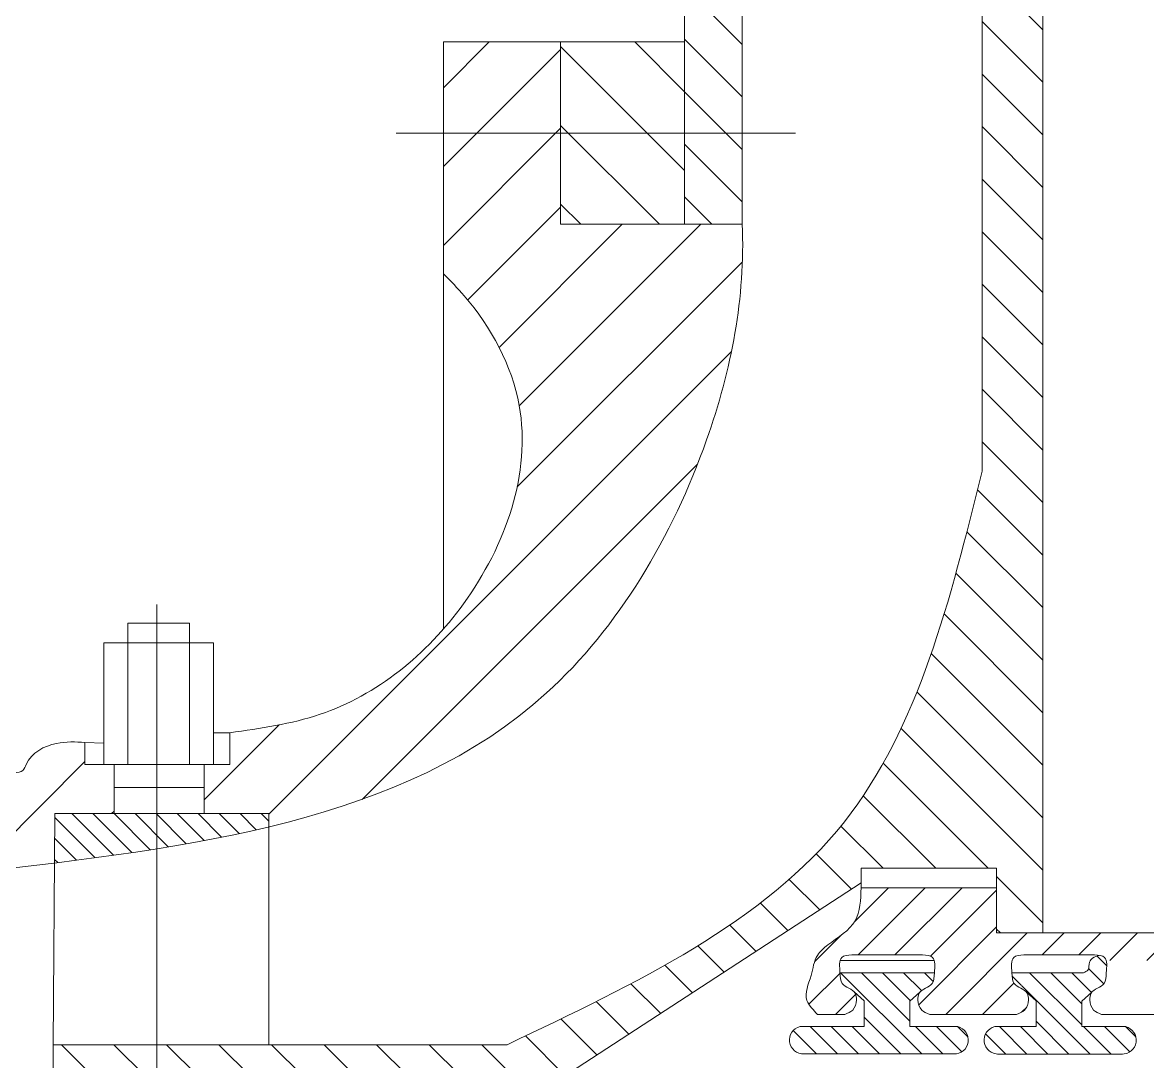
# Model space of a CAD drawing. Extents: x 0 to 420, y 0 to 297.
# Drawn here: x 168.85 to 180.25, y 205.39 to 215.92 of the extents above; entities that cross this region are included whole.
import ezdxf

# ---------------------------------------------------------------- set-up
doc = ezdxf.new("R2010")
doc.units = 0
doc.layers.get('0').update_dxf_attribs({"linetype": 'CONTINUOUS'})
pattern_1 = [(135, (-22278.84894499822, -14110.31309145952), (-0.2661162916776361, -0.266116291677636), [])]
pattern_2 = [(135, (-22278.84894499822, -14110.31309145952), (-0.1064465166710545, -0.1064465166710544), [])]
pattern_3 = [(45, (-22278.84894499822, -14110.31309145952), (-0.3991744375164543, 0.3991744375164539), [])]

msp = doc.modelspace()

# ---------------------------------------------------------------- hatches: boundary and pattern name
at = {"lineweight": 0, "ltscale": 0.0007}
h = msp.add_hatch(dxfattribs=at)
h.set_pattern_fill('ANSI37', color=256, scale=0.3556018288431, style=0)
h.set_pattern_definition([(45, (-22278.84894499822, -14110.31309145952), (-0.7983488750329087, 0.7983488750329079), []), (135, (-22278.84894499822, -14110.31309145952), (-0.7983488750329087, -0.7983488750329079), [])])
edge = h.paths.add_edge_path()
edge.add_line((170.9348651638933, 234.9433804595434), (138.301962920333, 217.175344958593))
edge.add_spline(control_points=[(138.3019629203473, 217.1753449586066), (138.1596858517883, 217.0720014393266), (137.8506551397618, 216.847535742431), (137.3683613933467, 216.4545007308501), (136.9411907217367, 215.7079719179385), (136.7250144364028, 215.0531902921414), (136.6893876150049, 214.611113670889), (136.6870172793909, 214.5785506417952)], knot_values=[0.0006409878732411, 0.0006409878732411, 0.0006409878732411, 0.0006409878732411, 0.0051004232490538, 0.0103270356906865, 0.0161964938923244, 0.0265964603577346, 0.027422642785009, 0.027422642785009, 0.027422642785009, 0.027422642785009], degree=3, periodic=0)
edge.add_line((136.6870172793911, 214.5785506417959), (137.9135151074974, 214.5785506417959))
edge.add_line((137.9135151074974, 214.5785506417959), (137.9135151074974, 213.8631812557777))
edge.add_line((137.9135151074974, 213.8631812557777), (138.6280208079257, 213.8631812557777))
edge.add_line((138.6280208079257, 213.8631812557777), (173.5619565683884, 232.8840886254935))
edge.add_line((173.5619565683884, 232.884088625494), (173.5619565683884, 234.8954384562405))
edge.add_line((173.5619565683884, 234.8954384562404), (173.3721413527597, 234.8954384562404))
edge.add_line((173.3721413527594, 234.8954384562404), (173.3721413527597, 235.5684847886495))
edge.add_spline(control_points=[(173.3721413527594, 235.5684847886495), (173.3067722362044, 235.5692653864485), (173.0473825549653, 235.5706006812501), (172.4474615801625, 235.4960111354206), (171.7111606260526, 235.2310386985517), (171.1632910503232, 235.0280242471696), (170.9348651638916, 234.9433804595428)], knot_values=[0, 0, 0, 0, 0.0016543354347838, 0.0065647672843699, 0.0151935580993609, 0.0213637823260058, 0.0213637823260058, 0.0213637823260058, 0.0213637823260058], degree=3, periodic=0)
h = msp.add_hatch(dxfattribs=at)
h.set_pattern_fill('ANSI31', color=256, scale=0.1185339429477, angle=90, style=0)
h.set_pattern_definition(pattern_1)
h.paths.add_polyline_path([(176.1398478857293, 219.7250149585145), (175.5554422029269, 219.7250149585145), (175.5554422029269, 215.7204086068528), (175.5554422029269, 214.797505077702), (176.1398478857293, 214.797505077702)])
h.paths.add_polyline_path([(176.1398478857293, 213.8730343516829), (176.1398478857293, 214.797505077702), (175.5554422029269, 214.797505077702), (175.5554422029269, 213.8730343516829)])
h = msp.add_hatch(dxfattribs=at)
h.set_pattern_fill('ANSI31', color=256, scale=0.1185339429477, angle=90, style=0)
h.set_pattern_definition(pattern_1)
h.paths.add_polyline_path([(179.185265810484, 219.725014958516), (178.5700340696987, 219.725014958516), (178.5700340696944, 211.3873354438895), (179.1852658104795, 211.3873354438895)])
h = msp.add_hatch(dxfattribs=at)
h.set_pattern_fill('ANSI31', color=256, scale=0.17780091442155, style=0)
h.set_pattern_definition(pattern_3)
edge = h.paths.add_edge_path()
edge.add_spline(control_points=[(173.1127313202597, 213.3701665017055), (173.1856531687929, 213.2989310011788), (173.5454929741699, 212.9275423198061), (174.1589951505272, 211.7912684261457), (173.5135883623434, 209.9713801517378), (172.1822583206727, 208.8970686247981), (171.2605415342561, 208.7653986254133), (170.949984085942, 208.7210345651826)], knot_values=[0, 0, 0, 0, 0.0025818996177988, 0.0130714669006726, 0.030662176412965, 0.0461407927720183, 0.0540061714058341, 0.0540061714058341, 0.0540061714058341, 0.0540061714058341], degree=3, periodic=0)
edge.add_line((170.9499840859437, 208.7210345651834), (170.9499840859437, 208.3996005251425))
edge.add_line((170.9499840859437, 208.3996005251425), (170.6891110581189, 208.3996005251425))
edge.add_line((170.6891110581192, 208.3996005251425), (170.6891110581156, 207.9019173527006))
edge.add_line((170.6891110581156, 207.9019173527006), (171.343066651634, 207.9019173527006))
edge.add_line((171.343066651634, 207.9019173527006), (171.343066651634, 207.7675490754986))
edge.add_spline(control_points=[(171.343066651634, 207.7675490754987), (172.4112222366952, 208.0244393197695), (174.3020996173564, 208.7979617586716), (175.8352351040319, 211.3912653345829), (176.1725581364283, 213.135858640463), (176.1398478857238, 213.8730343516809)], knot_values=[0.0238458960085326, 0.0238458960085326, 0.0238458960085326, 0.0238458960085326, 0.0510328928360665, 0.0766203698041146, 0.0952999621855554, 0.0952999621855554, 0.0952999621855554, 0.0952999621855554], degree=3, periodic=0)
edge.add_line((176.1398478857242, 213.8730343516829), (175.5554422029269, 213.8730343516829))
edge.add_line((175.5554422029269, 213.8730343516829), (174.2998434251737, 213.8730343516829))
edge.add_line((174.2998434251739, 213.8730343516829), (174.2998434251739, 214.797505077702))
edge.add_line((174.2998434251739, 214.797505077702), (173.1127313257577, 214.797505077702))
edge.add_line((173.1127313257577, 214.797505077702), (173.1127313257577, 213.3701664882931))
h.paths.add_polyline_path([(174.2998434251739, 214.797505077702), (174.2998434251739, 215.7204086068528), (173.1127313257577, 215.7204086068528), (173.1127313257577, 214.797505077702)])
h = msp.add_hatch(dxfattribs=at)
h.set_pattern_fill('ANSI31', color=256, scale=0.17780091442155, angle=90, style=0)
h.set_pattern_definition([(135, (-22278.84894499822, -14110.31309145952), (-0.3991744375164543, -0.3991744375164539), [])])
h.paths.add_polyline_path([(174.2998434251739, 213.8730343516829), (175.5554422029269, 213.8730343516829), (175.5554422029269, 215.7204086068528), (174.2998434251739, 215.7204086068528)])
h = msp.add_hatch(dxfattribs=at)
h.set_pattern_fill('ANSI31', color=256, scale=0.1185339429477, angle=90, style=0)
h.set_pattern_definition(pattern_1)
edge = h.paths.add_edge_path()
edge.add_line((179.1852658104795, 211.3873354438915), (178.5735581338172, 211.3873354438933))
edge.add_spline(control_points=[(178.5700340696944, 211.3732471583105), (178.248663634589, 210.0724436735445), (177.9059371104827, 208.6851976540719), (177.0724571704997, 207.6951976052193), (177.0187336068227, 207.6349552934311)], knot_values=[0.0324119642254065, 0.0324119642254065, 0.0324119642254065, 0.0324119642254065, 0.0646169845683698, 0.0667571107453176, 0.0667571107453176, 0.0667571107453176, 0.0667571107453176], degree=3, periodic=0)
edge.add_line((177.0187336068227, 207.6349552934331), (179.1852658104822, 207.618045666202))
edge.add_line((179.1852658104795, 207.6180456662005), (179.1852658104795, 211.3873354438912))
edge = h.paths.add_edge_path()
edge.add_line((177.3438946212797, 207.2001372204439), (177.3438946212797, 207.3489896745075))
edge.add_line((177.3438946212797, 207.3489896745085), (178.7169798974124, 207.3489896745085))
edge.add_line((178.7169798974115, 207.3489896745085), (178.7169798974082, 207.1506625174044))
edge.add_line((178.7169798974072, 207.1506625174031), (178.7169798974105, 206.6932807325459))
edge.add_line((178.7169798974115, 206.6932807325462), (179.185265810484, 206.6932807325447))
edge.add_line((179.185265810484, 206.6932807325442), (179.185265810484, 207.6180456661987))
edge.add_line((179.185265810484, 207.6180456662005), (177.0187336068177, 207.6349552934319))
edge.add_spline(control_points=[(177.0187336068227, 207.6349552934311), (176.2050964284367, 206.7225924264361), (174.9814682630239, 206.1421014574572), (173.7578400976068, 205.5616104884808)], knot_values=[0, 0, 0, 0, 0.0324119642254065, 0.0324119642254065, 0.0324119642254065, 0.0324119642254065], degree=3, periodic=0)
edge.add_line((173.7578400976113, 205.5616104884808), (171.3430666516329, 205.5616104884808))
edge.add_line((171.3430666516323, 205.5616104884808), (170.2105428335594, 205.5616104884808))
edge.add_line((170.2105428335602, 205.5616104884808), (170.2105428335602, 205.2314892762117))
edge.add_line((170.2105428335602, 205.2314892762124), (174.3239357289782, 205.2314892762124))
edge.add_line((174.3239357289777, 205.2314892762124), (177.3438946212802, 207.2001372204447))
h = msp.add_hatch(dxfattribs=at)
h.set_pattern_fill('ANSI31', color=256, scale=0.17780091442155, style=0)
h.set_pattern_definition(pattern_3)
edge = h.paths.add_edge_path()
edge.add_line((168.1753618624409, 208.324133996441), (168.1753618624376, 208.0709843014395))
edge.add_line((168.1753618624366, 208.0709843014403), (167.9429878285547, 208.0709843014403))
edge.add_line((167.9429878285565, 208.0709843014403), (167.7640263548973, 208.0709843014437))
edge.add_line((167.7640263548942, 208.0709843014425), (167.7640263548908, 207.5531162965325))
edge.add_line((167.7640263548942, 207.5531162965325), (168.3898611647843, 207.5352524965557))
edge.add_line((168.3898611647839, 207.5352524965555), (168.3898611647839, 207.3096998957617))
edge.add_spline(control_points=[(168.389861164758, 207.3096998957586), (168.6517001238762, 207.3398961043651), (168.9135355753542, 207.3700975930787), (169.1741038720973, 207.4022065521957)], knot_values=[1.71726845063e-05, 1.71726845063e-05, 1.71726845063e-05, 1.71726845063e-05, 0.0062037332142336, 0.0062037332142336, 0.0062037332142336, 0.0062037332142336], degree=3, periodic=0)
edge.add_line((169.174103872119, 207.402206552198), (169.1778176182339, 207.9019173527012))
edge.add_line((169.1778176182346, 207.9019173527022), (169.7760541987886, 207.9019173526988))
edge.add_line((169.776054198788, 207.901917352698), (169.7760541987949, 208.399600525143))
edge.add_line((169.7760541987966, 208.399600525143), (169.481641993629, 208.3996005251465))
edge.add_line((169.4816419936294, 208.3996005251453), (169.4816419936227, 208.6245521907367))
edge.add_spline(control_points=[(169.4816419936251, 208.6245521907375), (169.3864008602927, 208.6290500275877), (169.1670185746657, 208.639410527231), (168.9167288106939, 208.5095628460107), (168.8589649686267, 208.3238935194702), (168.8000096022654, 208.318800224779), (168.766556824739, 208.3159101595515)], knot_values=[0, 0, 0, 0, 0.0024237370580783, 0.0055829341480069, 0.0061644473726307, 0.0069272417956253, 0.0069272417956253, 0.0069272417956253, 0.0069272417956253], degree=3, periodic=0)
edge.add_line((168.766556824739, 208.3159101595557), (168.7665568247321, 208.3052036728528))
edge.add_line((168.7665568247303, 208.3052036728521), (168.1753618624399, 208.3241339964405))
h = msp.add_hatch(dxfattribs=at)
h.set_pattern_fill('ANSI31', color=256, scale=0.04741357717908, angle=90, style=0)
h.set_pattern_definition(pattern_2)
edge = h.paths.add_edge_path()
edge.add_line((169.1778176182335, 207.9019173527006), (169.1741038721227, 207.4022065522018))
edge.add_spline(control_points=[(169.1741038721227, 207.4022065522018), (169.522863589309, 207.445183044897), (169.8693532370846, 207.491576713168), (170.2105428335613, 207.5459486422658)], knot_values=[0.0062037332144421, 0.0062037332144421, 0.0062037332144421, 0.0062037332144421, 0.0144841845497151, 0.0144841845497151, 0.0144841845497151, 0.0144841845497151], degree=3, periodic=0)
edge.add_line((170.2105428335613, 207.5459486422658), (170.2105428335613, 207.9019173527006))
edge.add_line((170.2105428335613, 207.9019173527006), (169.1778176182335, 207.9019173527006))
edge = h.paths.add_edge_path()
edge.add_line((170.2105428335613, 207.9019173527006), (170.2105428335613, 207.5459486422658))
edge.add_spline(control_points=[(170.2105428335613, 207.5459486422658), (170.5962849176137, 207.6074204499081), (170.9752524188262, 207.6790901567475), (171.343066651634, 207.7675490754987)], knot_values=[0.0144841845497151, 0.0144841845497151, 0.0144841845497151, 0.0144841845497151, 0.0238458960085326, 0.0238458960085326, 0.0238458960085326, 0.0238458960085326], degree=3, periodic=0)
edge.add_line((171.343066651634, 207.7675490754986), (171.343066651634, 207.9019173527006))
edge.add_line((171.343066651634, 207.9019173527006), (170.2105428335613, 207.9019173527006))
h = msp.add_hatch(dxfattribs=at)
h.set_pattern_fill('ANSI31', color=256, scale=0.08297376006339, style=0)
h.set_pattern_definition([(45, (-22278.84894499822, -14110.31309145952), (-0.1862814041743453, 0.1862814041743452), [])])
edge = h.paths.add_edge_path()
edge.add_line((183.5516685588272, 206.6932807325462), (178.7169798974122, 206.6932807325462))
edge.add_line((178.7169798974115, 206.6932807325462), (178.7169798974082, 207.1506625174016))
edge.add_line((178.7169798974072, 207.1506625174031), (177.3438946212745, 207.1506625174031))
edge.add_spline(control_points=[(177.3438946212754, 207.1506625174031), (177.340627018796, 207.0300003953795), (177.3337840072093, 206.7773098355407), (177.0625322447619, 206.623430462094), (176.8701206172017, 206.458761382459), (176.8493283508233, 206.2480456234647), (176.7518398205199, 206.0548241161868), (176.8424630203992, 205.9329598472466), (176.8816470660559, 205.8898690342769), (176.9013043051992, 205.8682519092104)], knot_values=[0, 0, 0, 0, 0.0028564837034374, 0.005982046843559, 0.0072420316951555, 0.0090566598627825, 0.0112125574820764, 0.0119546333070147, 0.0127016659540055, 0.0127016659540055, 0.0127016659540055, 0.0127016659540055], degree=3, periodic=0)
edge.add_line((176.9013043052034, 205.8682519092081), (177.177707270793, 205.8682519092099))
edge.add_spline(control_points=[(177.1777072708012, 205.8682519092125), (177.2077726777064, 205.8799139494912), (177.2733417795047, 205.9053474820717), (177.3025527263156, 206.0007759309324), (177.2948612078239, 206.0708724535095), (177.2774759771519, 206.0930059801301), (177.2732717811337, 206.0973993618695)], knot_values=[0, 0, 0, 0, 0.0007798178692916, 0.0017006906780978, 0.0022854838850564, 0.002444131476237, 0.002444131476237, 0.002444131476237, 0.002444131476237], degree=3, periodic=0)
edge.add_spline(control_points=[(177.2732717811337, 206.0973993618695), (177.2407072703454, 206.1314292516625), (177.1308322377049, 206.1565788757845), (177.1328010089698, 206.2477343371914), (177.1302300914228, 206.2904768459402)], knot_values=[0.002444131476237, 0.002444131476237, 0.002444131476237, 0.002444131476237, 0.0036729707539705, 0.0046142363946025, 0.0046142363946297, 0.0046142363946297, 0.0046142363946297], degree=3, periodic=0)
edge.add_spline(control_points=[(177.1302300914228, 206.2904768459402), (177.1276298693823, 206.3337065533377), (177.1215262698953, 206.380214287983), (177.130373138298, 206.4136258843142)], knot_values=[0.0046142363946025, 0.0046142363946297, 0.0046142363946297, 0.0046142363946297, 0.0055662310110367, 0.0055662310110367, 0.0055662310110367, 0.0055662310110367], degree=3, periodic=0)
edge.add_spline(control_points=[(177.130373138298, 206.4136258843142), (177.1337252356737, 206.426285609671), (177.1527823808204, 206.4636463358894), (177.209681395919, 206.4677220902303), (177.2501635454061, 206.4706218820165)], knot_values=[0.0055662310110367, 0.0055662310110367, 0.0055662310110367, 0.0055662310110367, 0.005926943808624, 0.0068164211151995, 0.0068164211151995, 0.0068164211151995, 0.0068164211151995], degree=3, periodic=0)
edge.add_line((177.2501635454061, 206.4706218820165), (177.9662013781872, 206.4706218820183))
edge.add_spline(control_points=[(177.9662013781859, 206.4706218820165), (178.0066835276774, 206.4677220902303), (178.0635825427629, 206.4636463358894), (178.082639687914, 206.426285609671), (178.0859917852897, 206.4136258843142)], knot_values=[0.0055662310110367, 0.0055662310110367, 0.0055662310110367, 0.0055662310110367, 0.0064557083176123, 0.0068164211151995, 0.0068164211151995, 0.0068164211151995, 0.0068164211151995], degree=3, periodic=0)
edge.add_spline(control_points=[(178.0859917852897, 206.4136258843142), (178.0948386536968, 206.380214287983), (178.0887350542057, 206.3337065533377), (178.086134832165, 206.2904768459402)], knot_values=[0.0046142363946025, 0.0046142363946025, 0.0046142363946025, 0.0046142363946025, 0.0055662310110095, 0.0055662310110095, 0.0055662310110095, 0.0055662310110367], degree=3, periodic=0)
edge.add_spline(control_points=[(178.086134832165, 206.2904768459402), (178.0835639146222, 206.2477343371914), (178.0855785567855, 206.1544550217885), (177.9704769262953, 206.1302931484458), (177.9392286158107, 206.0930954211502)], knot_values=[0.002393569656548, 0.002393569656548, 0.002393569656548, 0.0023935696565753, 0.0033348352972073, 0.0046142363946297, 0.0046142363946297, 0.0046142363946297, 0.0046142363946297], degree=3, periodic=0)
edge.add_spline(control_points=[(177.9392286158107, 206.0930954211502), (177.9365887105005, 206.0899528999663), (177.9212700475632, 206.0687429223183), (177.9138121972677, 206.0007759309324), (177.9430231440877, 205.9053474820717), (178.0085922458856, 205.8799139494912), (178.0386576527909, 205.8682519092125)], knot_values=[0, 0, 0, 0, 0.0001080857714916, 0.0006928789784502, 0.0016137517872564, 0.002393569656548, 0.002393569656548, 0.002393569656548, 0.002393569656548], degree=3, periodic=0)
edge.add_line((178.0386576527952, 205.8682519092104), (178.9197630518122, 205.8682519092085))
edge.add_spline(control_points=[(178.9197630518183, 205.8682519092125), (178.9498284587237, 205.8799139494912), (179.0153975605216, 205.9053474820717), (179.044608507337, 206.0007759309324), (179.0369169888454, 206.070872453505), (179.0195317581733, 206.0930059801236), (179.0153275621637, 206.0973993618608)], knot_values=[0, 0, 0, 0, 0.0007798178692916, 0.0017006906780978, 0.0022854838850564, 0.0024441314761441, 0.0024441314761441, 0.0024441314761441, 0.0024441314761441], degree=3, periodic=0)
edge.add_spline(control_points=[(179.0153275621637, 206.0973993618608), (178.9827630513669, 206.1314292516582), (178.8728880187262, 206.1565788757802), (178.8748567899869, 206.2477343371914), (178.8722858724443, 206.2904768459402)], knot_values=[0.0024441314761441, 0.0024441314761441, 0.0024441314761441, 0.0024441314761441, 0.0036729707539705, 0.0046142363946025, 0.0046142363946297, 0.0046142363946297, 0.0046142363946297], degree=3, periodic=0)
edge.add_spline(control_points=[(178.8722858724443, 206.2904768459402), (178.8687004207086, 206.350086381987), (178.8515107063903, 206.4605427309417), (178.9517371769361, 206.4677220902303), (178.9922193264231, 206.4706218820165)], knot_values=[0.0046142363946025, 0.0046142363946297, 0.0046142363946297, 0.0046142363946297, 0.005926943808624, 0.0068164211151995, 0.0068164211151995, 0.0068164211151995, 0.0068164211151995], degree=3, periodic=0)
edge.add_line((178.9922193264489, 206.4706218820144), (179.7082571591729, 206.4706218820178))
edge.add_spline(control_points=[(179.7082571592073, 206.4706218820165), (179.7243782816085, 206.4694671039492), (179.7404994040138, 206.4683123258842), (179.7554108050471, 206.4660935004575)], knot_values=[0.0064622064127917, 0.0064622064127917, 0.0064622064127917, 0.0064622064127917, 0.0068164211151995, 0.0068164211151995, 0.0068164211151995, 0.0068164211151995], degree=3, periodic=0)
edge.add_spline(control_points=[(179.7554108050471, 206.4660935004575), (179.7779437922257, 206.4627405784325), (179.8110377594192, 206.4530609709287), (179.8246954689354, 206.4262856096667), (179.8280475663067, 206.4136258843102)], knot_values=[0.0055662310110367, 0.0055662310110367, 0.0055662310110367, 0.0055662310110367, 0.0061014936152045, 0.0064622064127917, 0.0064622064127917, 0.0064622064127917, 0.0064622064127917], degree=3, periodic=0)
edge.add_line((179.8280475663025, 206.4136258843102), (180.7006640729814, 206.4136258843118))
edge.add_spline(control_points=[(180.7006640729798, 206.4136258843142), (180.7040161703557, 206.426285609671), (180.7230733155023, 206.4636463358894), (180.7799723305966, 206.4677220902303), (180.8204544800836, 206.4706218820165)], knot_values=[0.0055662310110367, 0.0055662310110367, 0.0055662310110367, 0.0055662310110367, 0.005926943808624, 0.0068164211151995, 0.0068164211151995, 0.0068164211151995, 0.0068164211151995], degree=3, periodic=0)
edge.add_line((180.8204544800708, 206.4706218820165), (181.5364923128147, 206.4706218820165))
edge.add_spline(control_points=[(181.5364923128635, 206.4706218820165), (181.5526134352687, 206.4694671039492), (181.5687345576697, 206.4683123258821), (181.5836459587032, 206.4660935004553)], knot_values=[0.0064622064127839, 0.0064622064127839, 0.0064622064127839, 0.0064622064127839, 0.0068164211151995, 0.0068164211151995, 0.0068164211151995, 0.0068164211151995], degree=3, periodic=0)
edge.add_spline(control_points=[(181.5836459587032, 206.4660935004553), (181.606178945886, 206.4627405784349), (181.6744360197237, 206.4427761637622), (181.6526639296289, 206.3028747357035), (181.655869491454, 206.154455021795), (181.5407678609899, 206.130293148448), (181.5095195504967, 206.0930954211654)], knot_values=[0.0023935696567055, 0.0023935696567055, 0.0023935696567055, 0.0023935696567055, 0.0029288322608654, 0.0042415396748869, 0.0051828053155189, 0.0064622064127839, 0.0064622064127839, 0.0064622064127839, 0.0064622064127839], degree=3, periodic=0)
edge.add_spline(control_points=[(181.5095195504967, 206.0930954211654), (181.5068796451908, 206.0899528999772), (181.4915609822449, 206.0687429223249), (181.4841031319452, 206.0007759309324), (181.5133140787607, 205.9053474820717), (181.5788831805629, 205.8799139494912), (181.6089485874682, 205.8682519092125)], knot_values=[0, 0, 0, 0, 0.0001080857716491, 0.0006928789786077, 0.0016137517874139, 0.0023935696567055, 0.0023935696567055, 0.0023935696567055, 0.0023935696567055], degree=3, periodic=0)
edge.add_line((181.6089485874726, 205.8682519092104), (182.5716185256824, 205.8682519092104))
edge.add_line((182.5716185256858, 205.8682519092104), (182.5716185256892, 206.4136258843122))
edge.add_line((182.5716185256858, 206.4136258843122), (183.2231764355564, 206.4136258843122))
edge.add_line((183.2231764355578, 206.4136258843122), (183.2231764355578, 205.7978810864233))
edge.add_line((183.2231764355578, 205.7978810864225), (183.5516685588272, 205.7978810864225))
edge.add_line((183.5516685588272, 205.7978810864225), (183.5516685588272, 206.6932807325461))
h = msp.add_hatch(dxfattribs=at)
h.set_pattern_fill('ANSI31', color=256, scale=0.04741357717908, angle=90, style=0)
h.set_pattern_definition(pattern_2)
edge = h.paths.add_edge_path()
edge.add_line((179.5807909035401, 205.7451028708367), (179.5807909035401, 206.0017772512221))
edge.add_line((179.5807909035401, 206.0017772512221), (179.6812843960372, 206.0930954205919))
edge.add_spline(control_points=[(179.6812843968492, 206.0930954211667), (179.7125327073444, 206.1302931484436), (179.8276343377993, 206.154455021795), (179.8244287759772, 206.3028747357056), (179.846200866162, 206.4427761643844), (179.7779437913054, 206.4627405787014), (179.7554108034722, 206.4660935006889)], knot_values=[0.0023935696568033, 0.0023935696568033, 0.0023935696568033, 0.0023935696568033, 0.0036729707539493, 0.0046142363945813, 0.0059269438086027, 0.0064622064252226, 0.0064622064252226, 0.0064622064252226, 0.0064622064252226], degree=3, periodic=0)
edge.add_spline(control_points=[(179.7554108034774, 206.4660935006904), (179.7320001011325, 206.4597718279073), (179.6917562707001, 206.4489046474292), (179.6456218209252, 206.392311211747), (179.6610900109648, 206.3148939175197), (179.6140410449986, 206.2973073746302), (179.5957674528569, 206.290476845938)], knot_values=[0, 0, 0, 0, 0.0005996464297665, 0.0010308135520475, 0.0017352761428859, 0.0021826399942596, 0.0021826399942596, 0.0021826399942596, 0.0021826399942596], degree=3, periodic=0)
edge.add_line((179.5957674528582, 206.2904768459386), (178.8722858724423, 206.2904768459386))
edge.add_spline(control_points=[(178.8722858724423, 206.2904768459405), (178.8748567899888, 206.2477343371892), (178.8728880187278, 206.1565788757962), (178.9827630513227, 206.1314292516669), (179.0153275621242, 206.0973993618962)], knot_values=[0.0024441314765988, 0.0024441314765988, 0.0024441314765988, 0.0024441314766414, 0.0033853971172734, 0.0046142363946546, 0.0046142363946546, 0.0046142363946546, 0.0046142363946546], degree=3, periodic=0)
edge.add_line((179.0153275621429, 206.097399361884), (179.1158210559804, 206.0060811912961))
edge.add_line((179.1158210559804, 206.0060811912961), (179.1158210559804, 205.7451028708349))
edge.add_line((179.1158210559804, 205.745102870835), (178.697672234414, 205.7451028708371))
edge.add_arc((178.7319354227713, 205.6081221754333), 0.1412008391958457, 104.0433350519872, 267.941208231247)
edge.add_line((178.7268627878463, 205.4670124827666), (179.9930986673291, 205.4658357757046))
edge.add_arc((179.9886785221321, 205.6076270892355), 0.1418601927125742, 271.7855372713148, 435.7180361084846)
edge.add_line((180.0236745754821, 205.745102870835), (179.5807909035399, 205.7451028708371))
h = msp.add_hatch(dxfattribs=at)
h.set_pattern_fill('ANSI31', color=256, scale=0.04741357717908, angle=90, style=0)
h.set_pattern_definition(pattern_2)
edge = h.paths.add_edge_path()
edge.add_arc((178.2894282072549, 205.608263954735), 0.1410124720185343, 272.740237031622, 436.0254124383557)
edge.add_line((178.3234815228771, 205.7451028708367), (177.8387351225204, 205.7451028708384))
edge.add_line((177.8387351225204, 205.7451028708384), (177.8387351225204, 206.0017772512221))
edge.add_line((177.8387351225204, 206.0017772512221), (177.9392286146681, 206.0930954202742))
edge.add_spline(control_points=[(177.9392286158075, 206.0930954211468), (177.9704769262929, 206.1302931484421), (178.0855785567822, 206.1544550217835), (178.0835639146249, 206.2477343371867), (178.0861348321709, 206.2904768459399)], knot_values=[0.002393569656532, 0.002393569656532, 0.002393569656532, 0.002393569656532, 0.0036729707539669, 0.0046142363946044, 0.0046142363946617, 0.0046142363946617, 0.0046142363946617], degree=3, periodic=0)
edge.add_line((178.0861348321709, 206.2904768459386), (177.1302300914199, 206.2904768459386))
edge.add_spline(control_points=[(177.1302300914197, 206.2904768459404), (177.1328010089659, 206.2477343371886), (177.1308322377107, 206.1565788758232), (177.2407072702488, 206.1314292516773), (177.2732717810607, 206.0973993619359)], knot_values=[0.0024441314770847, 0.0024441314770847, 0.0024441314770847, 0.0024441314771307, 0.0033853971177682, 0.0046142363946255, 0.0046142363946255, 0.0046142363946255, 0.0046142363946255], degree=3, periodic=0)
edge.add_line((177.2732717810796, 206.0973993619232), (177.3737652749607, 206.0060811912959))
edge.add_line((177.3737652749607, 206.0060811912959), (177.3737652749607, 205.7451028708367))
edge.add_line((177.3737652749607, 205.7451028708367), (176.725207061205, 205.7451028708367))
edge.add_arc((176.7583587576724, 205.6088730426526), 0.1402055671711549, 103.6771486295476, 272.8047404085972)
edge.add_line((176.7652193534914, 205.4688354288096), (178.2961697213803, 205.4674127238136))
h = msp.add_hatch(dxfattribs=at)
h.set_pattern_fill('ANSI31', color=256, scale=0.1185339429477, angle=90, style=0)
h.set_pattern_definition(pattern_1)
h.paths.add_polyline_path([(169.1604249472999, 205.5616104884805), (169.1604249472999, 205.2314892762096), (170.2105428335613, 205.2314892762096), (170.2105428335613, 205.5616104884805)])

# ---------------------------------------------------------------- linework, layer by layer
for p, q in [((175.5554422029269, 215.7204086068528), (175.5554422029269, 219.7250149585145)), ((176.1398478857293, 213.8730343516829), (176.1398478857293, 219.7250149585145)), ((178.5700340696994, 211.3732471583108), (178.5700340696994, 219.7250149585145)), ((179.1852658104834, 219.7250149585145), (179.1852658104834, 206.6932807325447)), ((173.1127313257577, 209.772198501512), (173.1127313257577, 215.7204086068528)), ((173.1127313257577, 215.7204086068528), (175.5554422029269, 215.7204086068528)), ((174.2998434251739, 213.8730343516829), (174.2998434251739, 215.7204086068546)), ((175.5554422029269, 215.7204086068528), (175.5554422029269, 213.8730343516829)), ((172.6338060510288, 214.797505077702), (176.6801689268679, 214.797505077702)), ((175.5554422029269, 213.8730343516829), (174.2998434251739, 213.8730343516829)), ((175.5554422029269, 213.8730343516829), (176.1398478857293, 213.8730343516829)), ((170.2105428335613, 210.020792409254), (170.2105428335613, 204.5010514361164)), ((169.9151867326877, 209.8330225529965), (169.9151867326877, 208.3996005251441)), ((169.9151867326877, 209.8330225529965), (170.541282504243, 209.8330225529965)), ((170.541282504243, 209.8330225529965), (170.541282504243, 208.3996005251441)), ((169.6717044828882, 209.6332120760062), (169.6717044828882, 208.6167857405719)), ((170.7847647540421, 209.6332120760062), (169.6717044828882, 209.6332120760062)), ((170.7847647540421, 208.7210345651829), (170.7847647540421, 209.6332120760062)), ((170.7847647540421, 208.7210345651829), (170.7847647540421, 208.3996005251441)), ((170.9499840859437, 208.7210345651829), (170.7847647540421, 208.7210345651829)), ((170.9499840859437, 208.3996005251425), (170.9499840859437, 208.7210345651829)), ((169.6717044828882, 208.6167857405719), (169.4816419936266, 208.6245521907388)), ((169.4816419936266, 208.6245521907388), (169.4816419936266, 208.3996005251425)), ((169.6717044828882, 208.6167857405719), (169.6717044828882, 208.3996005251441)), ((169.4816419936266, 208.3996005251425), (170.9499840859437, 208.3996005251425)), ((169.7760541987941, 207.9044187067371), (169.7760541987941, 208.3996005251441)), ((170.6891110581156, 207.9019173526992), (170.6891110581192, 208.3996005251441)), ((169.7760541987975, 208.1672078336111), (170.6891110581192, 208.167207833606)), ((169.1604249472999, 205.5616104884805), (169.1778176182335, 207.9019173527007)), ((169.1778176182335, 207.9019173527007), (171.343066651634, 207.9019173527007)), ((171.343066651634, 207.9019173527007), (171.343066651634, 205.5616104884805)), ((178.7169798974111, 207.3489896745075), (177.3438946212783, 207.3489896745075)), ((177.3438946212817, 207.3489896745075), (177.3438946212783, 207.1506625174035)), ((178.7169798974111, 207.1506625174035), (178.7169798974111, 207.3489896745075)), ((174.3239357289724, 205.2314892762096), (177.3438946212783, 207.2001372204438)), ((177.3438946212783, 207.1506625174035), (178.7169798974111, 207.1506625174035)), ((178.7169798974111, 207.1506625174035), (178.7169798974111, 206.6932807325462)), ((178.7169798974111, 206.6932807325462), (183.5516685588295, 206.6932807325462)), ((178.0859917852904, 206.4136258843115), (177.1303731383044, 206.4136258843115)), ((177.2501635454069, 206.4706218820162), (177.9662013781882, 206.4706218820162)), ((178.9922193264266, 206.4706218820162), (179.7082571592075, 206.4706218820162)), ((177.1302300914249, 206.2904768459386), (178.0861348321699, 206.2904768459386)), ((178.8722858724446, 206.2904768459386), (179.5957674528714, 206.2904768459386)), ((177.3737652749607, 206.0060811912961), (177.2732717811223, 206.0973993618844)), ((177.8387351225204, 206.0017772512224), (177.9392286163589, 206.0930954218108)), ((179.1158210559804, 206.0060811912961), (179.0153275621419, 206.0973993618844)), ((179.5807909035401, 206.0017772512224), (179.6812843973784, 206.0930954218108)), ((177.3737652749607, 205.7451028708367), (177.3737652749607, 206.0060811912961)), ((177.8387351225204, 206.0017772512224), (177.8387351225204, 205.7451028708367)), ((179.1158210559804, 205.7451028708367), (179.1158210559804, 206.0060811912961)), ((179.5807909035401, 206.0017772512224), (179.5807909035401, 205.7451028708367)), ((177.1777072707995, 205.8682519092097), (176.9013043051998, 205.8682519092097)), ((178.9197630518193, 205.8682519092097), (178.0386576527952, 205.8682519092097)), ((180.7479982054707, 205.8682519092097), (179.7807134338185, 205.8682519092097)), ((176.725207061205, 205.7451028708367), (177.3737652749607, 205.7451028708367)), ((177.8387351225239, 205.7451028708387), (178.3234815228937, 205.7451028708367)), ((178.6976722344173, 205.7451028708367), (179.115821055977, 205.745102870835)), ((179.5807909035437, 205.745102870835), (180.0236745754789, 205.745102870835)), ((169.1604249472999, 205.5616104884805), (169.1604249472999, 205.2314892762096)), ((171.343066651634, 205.5616104884805), (169.1604249472999, 205.5616104884805)), ((171.343066651634, 205.5616104884805), (173.7578400976087, 205.5616104884805)), ((176.7652193534085, 205.4688354288099), (178.2961697213738, 205.4674127238137)), ((178.7268627878472, 205.4670124827666), (179.9930986673434, 205.4658357757047))]:
    msp.add_line(p, q, dxfattribs=at)
for centre, radius, start, end in [((176.7583587576724, 205.6088730426526), 0.1402055671711535, 103.6771486295182, 272.8047403746649), ((178.2894282072549, 205.6082639547352), 0.1410124720185284, 267.5780446778726, 76.0254124305281), ((178.7319354227713, 205.6081221754333), 0.1412008391958528, 104.043335051999, 272.3334880154615), ((179.9886785221321, 205.6076270892358), 0.141860192712578, 267.973573572949, 75.7180361098571)]:
    msp.add_arc(centre, radius, start, end, dxfattribs=at)
for points, knots in [([(168.3876807231697, 207.3094484394958), (170.5475884737925, 207.5585366238728), (173.7904563850218, 207.9325155958667), (175.8352351040322, 211.3912653345837), (176.1725581364283, 213.135858640462), (176.1398478857238, 213.8730343516817)], [0, 0, 0, 0, 0.0510328928360665, 0.0766203698041146, 0.0952999621855554, 0.0952999621855554, 0.0952999621855554, 0.0952999621855554]), ([(170.949984085942, 208.721034565183), (171.2605415342561, 208.7653986254139), (172.1822583206724, 208.8970686247965), (173.5135883623434, 209.9713801517387), (174.1589951505272, 211.7912684261462), (173.5454929741699, 212.9275423198077), (173.1856531687928, 213.2989310011793), (173.1127313202597, 213.3701665017064)], [0, 0, 0, 0, 0.0078653786338157, 0.0233439949928691, 0.0409347045051615, 0.0514242717880353, 0.0540061714058341, 0.0540061714058341, 0.0540061714058341, 0.0540061714058341]), ([(173.7578400976113, 205.5616104884805), (175.0622630784643, 206.1804306345955), (177.5825016046311, 207.3760354314285), (178.2486636345898, 210.0724436735453), (178.5700340696944, 211.3732471583105)], [0, 0, 0, 0, 4.09559551247232, 7.912983556436802, 7.912983556436802, 7.912983556436802, 7.912983556436802]), ([(168.7665568247386, 208.3159101595527), (168.8000096022691, 208.3188002247784), (168.8589649686332, 208.3238935194694), (168.9167288106835, 208.5095628460157), (169.1670185746573, 208.6394105272282), (169.3864008602922, 208.6290500275846), (169.4816419936249, 208.6245521907375)], [0, 0, 0, 0, 0.0904170306158551, 0.1593460860063025, 0.5338181736244412, 0.8211132837858826, 0.8211132837858826, 0.8211132837858826, 0.8211132837858826]), ([(177.3438946212794, 207.150662517404), (177.3406270188025, 207.0300003953796), (177.3337840072147, 206.7773098355409), (177.0625322447546, 206.6234304620922), (176.8701206172052, 206.4587613824587), (176.8493283508199, 206.2480456234648), (176.7518398205292, 206.0548241161857), (176.8424630204005, 205.932959847249), (176.8816470660543, 205.8898690342761), (176.9013043051991, 205.8682519092085)], [0, 0, 0, 0, 0.3385902763349192, 0.7090755992640034, 0.8584265717806117, 1.07352160347178, 1.329068648878097, 1.417029822371508, 1.505578547531527, 1.505578547531527, 1.505578547531527, 1.505578547531527]), ([(177.1777072708052, 205.8682519092109), (177.2077726777091, 205.8799139494897), (177.2733417795062, 205.9053474820758), (177.3025527263227, 206.0007759309319), (177.2891822059846, 206.1226279398562), (177.1306883088105, 206.1499148687807), (177.1339919286351, 206.3028747357002), (177.1094549253732, 206.4605427309382), (177.2096813959149, 206.4677220902272), (177.2501635454057, 206.4706218820129)], [0, 0, 0, 0, 0.0924348868266641, 0.2015895718066129, 0.2709074164363234, 0.4353717057931653, 0.5469436335415839, 0.7025440192614348, 0.8079772715733419, 0.8079772715733419, 0.8079772715733419, 0.8079772715733419]), ([(178.0386576527952, 205.8682519092109), (178.0085922458876, 205.8799139494889), (177.9430231440856, 205.9053474820721), (177.9138121972776, 206.0007759309318), (177.9271827176027, 206.1226279398586), (178.0856766147892, 206.149914868778), (178.0823729949547, 206.3028747357015), (178.1069099982149, 206.4605427309348), (178.0066835276776, 206.4677220902263), (177.9662013781904, 206.4706218820129)], [0, 0, 0, 0, 0.0924348868334866, 0.2015895718119572, 0.270907416440766, 0.4353717058013068, 0.546943633548788, 0.7025440192690706, 0.807977271572981, 0.807977271572981, 0.807977271572981, 0.807977271572981]), ([(178.9197630518225, 205.8682519092109), (178.949828458728, 205.8799139494894), (179.0153975605274, 205.9053474820742), (179.0446085073436, 206.0007759309317), (179.0312379870069, 206.1226279398592), (178.8727440898189, 206.1499148687761), (178.8760477096614, 206.302874735702), (178.8515107063939, 206.460542730938), (178.9517371769362, 206.4677220902271), (178.9922193264273, 206.4706218820129)], [0, 0, 0, 0, 0.0924348868301501, 0.2015895718100988, 0.2709074164397674, 0.4353717058035506, 0.5469436335502282, 0.702544019270047, 0.807977271582009, 0.807977271582009, 0.807977271582009, 0.807977271582009]), ([(179.5957674528569, 206.2904768459382), (179.6140410449956, 206.2973073746286), (179.6610900109661, 206.3148939175193), (179.645621820918, 206.3923112117506), (179.6917562707023, 206.4489046474274), (179.7320001011343, 206.4597718279062), (179.7554108034776, 206.4660935006886)], [0, 0, 0, 0, 0.0530278012353178, 0.1365305297866331, 0.187638468860496, 0.2587169245550724, 0.2587169245550724, 0.2587169245550724, 0.2587169245550724]), ([(179.7807134338122, 205.8682519092109), (179.7506480269071, 205.8799139494894), (179.6850789251084, 205.9053474820743), (179.6558679782892, 206.0007759309325), (179.6692384986357, 206.1226279398542), (179.8277323958044, 206.1499148687817), (179.8244287759717, 206.3028747357007), (179.8489657792368, 206.4605427309367), (179.7487393086967, 206.4677220902268), (179.7082571592073, 206.4706218820129)], [0, 0, 0, 0, 0.0924348868297019, 0.2015895718096905, 0.2709074164401036, 0.4353717057937489, 0.5469436335412523, 0.7025440192610516, 0.8079772715694291, 0.8079772715694291, 0.8079772715694291, 0.8079772715694291])]:
    msp.add_open_spline(points, degree=3, knots=knots, dxfattribs=at)

doc.saveas('drawing.dxf')
